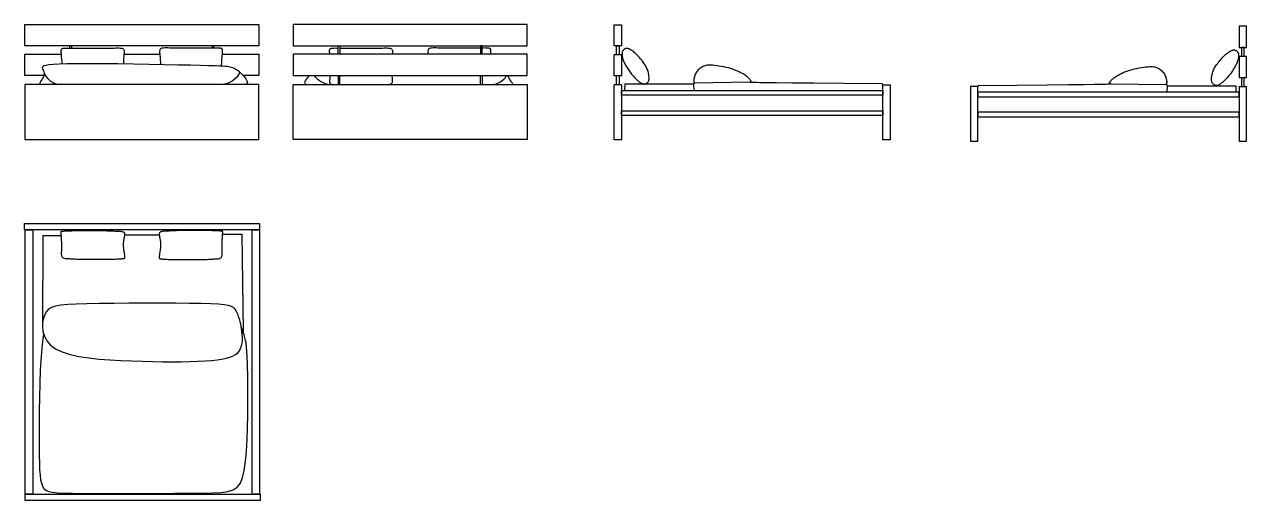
# Model space of a CAD drawing. Header units: millimetres. Extents: x 45 to 950, y -141 to 212.
import ezdxf

# ---------------------------------------------------------------- set-up
doc = ezdxf.new("R2010")
doc.units = ezdxf.units.MM

# ---------------------------------------------------------------- blocks, each defined once
blk = doc.blocks.new('sf6543')
at = {"color": 7}
for p, q in [((6091.55, -5187.6), (6091.55, -5181.01)), ((6092.85, -5181.01), (6092.85, -5187.6))]:
    blk.add_line(p, q, dxfattribs=at)
for points in [[(6126.19, -5143.19), (5952.75, -5143.19), (5952.75, -5158.95), (6126.19, -5158.95)], [(5952.75, -5187.6), (6126.19, -5187.6), (6126.19, -5228.28), (5952.75, -5228.28)]]:
    blk.add_lwpolyline(points, close=True, dxfattribs=at)
for points in [[(5986.09, -5165.25), (5986.09, -5158.95), (5987.39, -5158.95), (5987.39, -5165.25)], [(6092.85, -5165.25), (6092.85, -5158.95), (6091.55, -5158.95), (6091.55, -5165.25)], [(5979.87, -5165.25), (5952.75, -5165.25), (5952.75, -5181.01), (5964.45, -5181.01)], [(5964.48, -5180.98), (6126.19, -5181.01), (6126.19, -5165.25), (6099.07, -5165.25)], [(5979.87, -5165.25), (5979.82, -5164.52), (5979.78, -5163.92), (5979.75, -5163.41), (5979.73, -5162.96), (5979.73, -5162.54), (5979.75, -5162.16), (5979.81, -5161.83), (5979.93, -5161.54), (5980.11, -5161.29), (5980.37, -5161.08), (5980.71, -5160.91), (5981.15, -5160.79), (5981.7, -5160.7), (5982.37, -5160.64), (5983.16, -5160.61), (5984.08, -5160.6), (5985.15, -5160.61), (5986.09, -5160.61)], [(6099.07, -5165.25), (5979.87, -5165.25)], [(5987.39, -5160.63), (5987.76, -5160.63), (5989.31, -5160.64), (5991, -5160.65), (5992.83, -5160.66), (5994.77, -5160.66), (5996.8, -5160.67), (5998.89, -5160.67), (6001.04, -5160.67), (6003.21, -5160.67), (6005.4, -5160.67), (6007.56, -5160.67), (6009.69, -5160.66), (6011.75, -5160.66), (6013.72, -5160.66), (6015.58, -5160.65), (6017.3, -5160.63), (6018.86, -5160.62), (6020.24, -5160.6), (6021.43, -5160.59), (6022.47, -5160.59), (6023.35, -5160.63), (6024.09, -5160.7), (6024.7, -5160.81), (6025.2, -5160.99), (6025.59, -5161.24), (6025.88, -5161.57), (6026.09, -5161.97), (6026.23, -5162.44), (6026.31, -5162.97), (6026.34, -5163.57), (6026.32, -5164.22), (6026.27, -5164.92), (6026.24, -5165.25)], [(6091.55, -5160.63), (6091.18, -5160.63), (6089.63, -5160.64), (6087.94, -5160.65), (6086.11, -5160.66), (6084.17, -5160.66), (6082.14, -5160.67), (6080.05, -5160.67), (6077.9, -5160.67), (6075.73, -5160.67), (6073.54, -5160.67), (6071.38, -5160.67), (6069.25, -5160.66), (6067.19, -5160.66), (6065.22, -5160.66), (6063.36, -5160.65), (6061.64, -5160.63), (6060.08, -5160.62), (6058.71, -5160.6), (6057.51, -5160.59), (6056.47, -5160.59), (6055.59, -5160.63), (6054.85, -5160.7), (6054.24, -5160.81), (6053.74, -5160.99), (6053.35, -5161.24), (6053.06, -5161.57), (6052.85, -5161.97), (6052.71, -5162.44), (6052.63, -5162.97), (6052.61, -5163.57), (6052.62, -5164.22), (6052.67, -5164.92), (6052.7, -5165.25)], [(6099.07, -5165.25), (6099.12, -5164.52), (6099.16, -5163.92), (6099.19, -5163.41), (6099.21, -5162.96), (6099.22, -5162.54), (6099.19, -5162.16), (6099.13, -5161.83), (6099.01, -5161.54), (6098.83, -5161.29), (6098.57, -5161.08), (6098.23, -5160.91), (6097.79, -5160.79), (6097.24, -5160.7), (6096.57, -5160.64), (6095.78, -5160.61), (6094.86, -5160.6), (6093.79, -5160.61), (6092.85, -5160.61)], [(5964.48, -5180.98), (5964.07, -5181.45), (5963.3, -5182.4), (5962.58, -5183.36), (5961.92, -5184.34), (5961.38, -5185.3), (5961.21, -5186.23), (5961.72, -5187.12), (5962.61, -5187.6)], [(5980.01, -5180.99), (5979.82, -5183.72), (5979.78, -5184.32), (5979.75, -5184.82), (5979.73, -5185.28), (5979.73, -5185.7), (5979.75, -5186.07), (5979.81, -5186.41), (5979.93, -5186.7), (5980.11, -5186.95), (5980.37, -5187.16), (5980.71, -5187.33), (5981.15, -5187.45), (5981.7, -5187.54), (5982.37, -5187.59), (5983.16, -5187.62), (5984.08, -5187.63), (5985.15, -5187.63), (5986.38, -5187.62), (5987.76, -5187.61), (5989.31, -5187.59), (5991, -5187.59), (5992.83, -5187.58), (5994.77, -5187.57), (5996.8, -5187.57), (5998.89, -5187.57), (6001.04, -5187.57), (6003.21, -5187.57), (6005.4, -5187.57), (6007.56, -5187.57), (6009.69, -5187.57), (6011.75, -5187.58), (6013.72, -5187.58), (6015.58, -5187.59), (6017.3, -5187.6), (6018.86, -5187.62), (6020.24, -5187.64), (6021.43, -5187.65), (6022.47, -5187.64), (6023.35, -5187.61), (6024.09, -5187.54), (6024.7, -5187.42), (6025.2, -5187.25), (6025.59, -5187), (6025.88, -5186.67), (6026.09, -5186.27), (6026.23, -5185.8), (6026.31, -5185.26), (6026.34, -5184.67), (6026.32, -5184.02), (6026.27, -5183.32), (6026.07, -5180.99)], [(5986.09, -5180.99), (5986.09, -5187.62)], [(5987.39, -5187.61), (5987.39, -5180.99)], [(6115.5, -5187.6), (6115.37, -5187.34), (6115.14, -5186.94), (6114.86, -5186.46), (6114.54, -5185.93), (6114.19, -5185.35), (6113.83, -5184.75), (6113.45, -5184.12), (6113.08, -5183.5), (6112.73, -5182.89), (6112.41, -5182.29), (6112.12, -5181.7), (6111.89, -5181.12), (6111.85, -5181.01)]]:
    blk.add_lwpolyline(points, dxfattribs=at)
for centre, radius, start, end in [((5982.59, -5169.05), 18.76, 219.52559, 261.46428), ((6099.53, -5174.63), 12.98, 272.54224, 330.5694)]:
    blk.add_arc(centre, radius, start, end, dxfattribs=at)
blk = doc.blocks.new('sfada')
at = {"color": 7}
for points in [[(-86.72, 44.41), (86.72, 44.41), (86.72, 28.65), (-86.72, 28.65)], [(86.72, 0), (-86.72, 0), (-86.72, -40.68), (86.72, -40.68)]]:
    blk.add_lwpolyline(points, close=True, dxfattribs=at)
for points in [[(-53.38, 26.98), (-53.38, 28.65), (-52.08, 28.65), (-52.08, 26.97)], [(53.38, 26.98), (53.38, 28.65), (52.08, 28.65), (52.08, 26.97)], [(-72.38, 6.59), (-86.72, 6.59), (-86.72, 22.35), (-59.6, 22.35)], [(-59.03, 15.43), (-59.15, 16.86), (-59.31, 18.71), (-59.43, 20.2), (-59.53, 21.39), (-59.6, 22.33), (-59.65, 23.08), (-59.69, 23.68), (-59.72, 24.18), (-59.74, 24.64), (-59.75, 25.06), (-59.72, 25.43), (-59.66, 25.77), (-59.54, 26.06), (-59.36, 26.31), (-59.1, 26.52), (-58.76, 26.69), (-58.32, 26.81), (-57.77, 26.9), (-57.1, 26.95), (-56.31, 26.98), (-55.39, 26.99), (-54.32, 26.99), (-53.09, 26.98), (-51.71, 26.97), (-50.16, 26.95), (-48.47, 26.94), (-46.64, 26.94), (-44.7, 26.93), (-42.67, 26.93), (-40.58, 26.93), (-38.43, 26.93), (-36.26, 26.93), (-34.07, 26.93), (-31.91, 26.93), (-29.78, 26.93), (-27.72, 26.94), (-25.75, 26.94), (-23.89, 26.95), (-22.17, 26.96), (-20.61, 26.98), (-19.24, 27), (-18.04, 27.01), (-17, 27), (-16.12, 26.97), (-15.38, 26.9), (-14.77, 26.78), (-14.27, 26.6), (-13.88, 26.36), (-13.59, 26.03), (-13.38, 25.63), (-13.24, 25.16), (-13.16, 24.62), (-13.13, 24.03), (-13.15, 23.38), (-13.2, 22.68), (-13.26, 21.94), (-13.34, 21.16), (-13.42, 20.34), (-13.5, 19.49), (-13.57, 18.59), (-13.64, 17.65), (-13.69, 16.68), (-13.73, 15.66), (-13.73, 15.37)], [(-13.23, 22.35), (13.23, 22.35)], [(58.89, 13.83), (59.15, 16.86), (59.31, 18.71), (59.43, 20.2), (59.53, 21.39), (59.6, 22.33), (59.65, 23.08), (59.69, 23.68), (59.72, 24.18), (59.74, 24.64), (59.75, 25.06), (59.72, 25.43), (59.66, 25.77), (59.54, 26.06), (59.36, 26.31), (59.1, 26.52), (58.76, 26.69), (58.32, 26.81), (57.77, 26.9), (57.1, 26.95), (56.31, 26.98), (55.39, 26.99), (54.32, 26.99), (53.09, 26.98), (51.71, 26.97), (50.16, 26.95), (48.47, 26.94), (46.64, 26.94), (44.7, 26.93), (42.67, 26.93), (40.58, 26.93), (38.43, 26.93), (36.26, 26.93), (34.07, 26.93), (31.91, 26.93), (29.78, 26.93), (27.72, 26.94), (25.75, 26.94), (23.89, 26.95), (22.17, 26.96), (20.61, 26.98), (19.24, 27), (18.04, 27.01), (17, 27), (16.12, 26.97), (15.38, 26.9), (14.77, 26.78), (14.27, 26.6), (13.88, 26.36), (13.59, 26.03), (13.38, 25.63), (13.24, 25.16), (13.16, 24.62), (13.13, 24.03), (13.15, 23.38), (13.2, 22.68), (13.26, 21.94), (13.34, 21.16), (13.42, 20.34), (13.5, 19.49), (13.57, 18.59), (13.64, 17.65), (13.69, 16.68), (13.73, 15.66), (13.73, 14.89)], [(59.6, 22.35), (86.72, 22.35), (86.72, 6.59), (75.02, 6.59)], [(-76.03, 0), (-75.9, 0.25), (-75.67, 0.66), (-75.39, 1.13), (-75.07, 1.67), (-74.72, 2.24), (-74.35, 2.85), (-73.98, 3.47), (-73.61, 4.1), (-73.26, 4.71), (-72.94, 5.31), (-72.65, 5.9), (-72.42, 6.48), (-72.24, 7.05), (-72.14, 7.62), (-72.12, 8.18), (-72.2, 8.74), (-72.38, 9.31), (-72.63, 9.86), (-72.91, 10.42), (-73.18, 10.97), (-73.41, 11.51), (-73.55, 12.04), (-73.57, 12.55), (-73.43, 13.05), (-73.06, 13.54), (-72.3, 13.99), (-70.95, 14.41), (-68.8, 14.78), (-65.67, 15.1), (-61.35, 15.36), (-55.65, 15.54), (-48.36, 15.63)], [(-48.36, 15.63), (-39.41, 15.64), (-29.12, 15.57), (-17.93, 15.43), (-6.28, 15.26), (5.38, 15.05), (16.61, 14.83), (26.99, 14.62), (36.05, 14.42), (43.49, 14.26), (49.38, 14.12), (53.95, 14), (57.4, 13.89), (59.95, 13.78), (61.8, 13.67), (63.17, 13.53), (64.26, 13.37), (65.24, 13.17), (66.18, 12.93), (67.06, 12.64), (67.92, 12.3), (68.75, 11.9), (69.56, 11.43), (70.38, 10.89), (71.21, 10.27), (72.05, 9.57), (72.9, 8.79), (73.75, 7.96), (74.59, 7.07), (75.4, 6.15), (76.17, 5.2), (76.89, 4.23), (77.55, 3.26), (78.09, 2.3), (78.26, 1.36), (77.75, 0.48), (76.86, 0)]]:
    blk.add_lwpolyline(points, dxfattribs=at)
for centre, radius, start, end in [((70.31, 8.43), 1.99, 336.89265, 48.59847), ((-60.06, 12.96), 12.98, 201.62452, 267.45776), ((56.88, 18.55), 18.76, 278.53572, 324.45272)]:
    blk.add_arc(centre, radius, start, end, dxfattribs=at)
blk = doc.blocks.new('32456')
at = {"color": 7}
for points in [[(6126.19, -4764.34), (5952.19, -4764.34), (5952.19, -4759.65), (6126.19, -4759.65)], [(5958.45, -4959.95), (5952.75, -4959.95), (5952.75, -4764.34), (5958.45, -4764.34)], [(5987.13, -4764.96), (5988.69, -4764.93), (5990.41, -4764.9), (5992.24, -4764.89), (5994.16, -4764.88), (5996.12, -4764.87), (5998.08, -4764.87), (6000.02, -4764.87), (6001.9, -4764.87), (6003.67, -4764.87), (6005.36, -4764.87), (6006.94, -4764.87), (6008.43, -4764.88), (6009.83, -4764.89), (6011.15, -4764.9), (6012.37, -4764.93), (6013.52, -4764.96), (6014.59, -4764.99), (6015.58, -4765.04), (6016.51, -4765.09), (6017.39, -4765.14), (6018.23, -4765.19), (6019.03, -4765.23), (6019.8, -4765.28), (6020.56, -4765.31), (6021.3, -4765.35), (6022.03, -4765.37), (6022.73, -4765.41), (6023.38, -4765.45), (6023.99, -4765.51), (6024.54, -4765.59), (6025.02, -4765.7), (6025.42, -4765.84), (6025.74, -4766.02), (6025.97, -4766.24), (6026.14, -4766.49), (6026.25, -4766.78), (6026.31, -4767.08), (6026.33, -4767.41), (6026.32, -4767.76), (6026.29, -4768.11), (6026.25, -4768.48), (6026.21, -4768.86), (6026.15, -4769.23), (6026.1, -4769.62), (6026.04, -4770), (6025.98, -4770.37), (6025.91, -4770.75), (6025.85, -4771.11), (6025.78, -4771.47), (6025.72, -4771.82), (6025.66, -4772.16), (6025.6, -4772.51), (6025.54, -4772.86), (6025.5, -4773.23), (6025.45, -4773.61), (6025.42, -4774), (6025.39, -4774.41), (6025.37, -4774.85), (6025.36, -4775.31), (6025.37, -4775.79), (6025.38, -4776.3), (6025.41, -4776.82), (6025.45, -4777.38), (6025.51, -4777.95), (6025.58, -4778.55), (6025.67, -4779.17), (6025.76, -4779.79), (6025.86, -4780.41), (6025.95, -4781.02), (6026.05, -4781.62), (6026.13, -4782.19), (6026.2, -4782.72), (6026.26, -4783.22), (6026.3, -4783.67), (6026.32, -4784.07), (6026.32, -4784.44), (6026.3, -4784.76), (6026.26, -4785.03), (6026.2, -4785.26), (6026.12, -4785.45), (6026.01, -4785.59), (6025.87, -4785.69), (6025.7, -4785.76), (6025.51, -4785.81), (6025.28, -4785.84), (6025.02, -4785.87), (6024.72, -4785.88), (6024.38, -4785.9), (6023.99, -4785.93), (6023.55, -4785.97), (6023.02, -4786.01), (6022.39, -4786.06), (6021.63, -4786.1), (6020.72, -4786.15), (6019.64, -4786.19), (6018.37, -4786.23), (6016.9, -4786.26), (6015.25, -4786.28), (6013.47, -4786.29), (6011.59, -4786.31), (6009.65, -4786.31), (6007.68, -4786.31), (6005.73, -4786.32), (6003.83, -4786.32), (6002.01, -4786.32), (6000.29, -4786.31), (5998.65, -4786.31), (5997.11, -4786.31), (5995.66, -4786.29), (5994.31, -4786.28), (5993.06, -4786.26), (5991.9, -4786.23), (5990.83, -4786.19), (5989.86, -4786.15), (5988.95, -4786.1), (5988.11, -4786.06), (5987.32, -4786.01), (5986.56, -4785.96), (5985.83, -4785.92), (5985.11, -4785.88), (5984.39, -4785.85), (5983.68, -4785.82), (5983, -4785.76), (5982.36, -4785.69), (5981.76, -4785.56), (5981.23, -4785.39), (5980.77, -4785.15), (5980.4, -4784.83), (5980.12, -4784.43), (5979.92, -4783.95), (5979.8, -4783.39), (5979.73, -4782.77), (5979.71, -4782.09), (5979.72, -4781.37), (5979.75, -4780.6), (5979.79, -4779.81), (5979.81, -4779), (5979.83, -4778.17), (5979.85, -4777.34), (5979.85, -4776.5), (5979.85, -4775.67), (5979.83, -4774.86), (5979.81, -4774.07), (5979.79, -4773.3), (5979.75, -4772.56), (5979.71, -4771.86), (5979.66, -4771.2), (5979.61, -4770.57), (5979.56, -4769.97), (5979.52, -4769.41), (5979.47, -4768.89), (5979.44, -4768.4), (5979.41, -4767.95), (5979.39, -4767.53), (5979.37, -4767.15), (5979.36, -4766.81), (5979.35, -4766.51), (5979.35, -4766.25), (5979.35, -4766.02), (5979.35, -4765.84), (5979.35, -4765.7), (5979.37, -4765.59), (5979.4, -4765.51), (5979.47, -4765.45), (5979.58, -4765.41), (5979.76, -4765.37), (5979.99, -4765.35), (5980.31, -4765.31), (5980.72, -4765.28), (5981.23, -4765.23), (5981.85, -4765.19), (5982.6, -4765.14), (5983.49, -4765.09), (5984.53, -4765.04), (5985.74, -4764.99)], [(6091.25, -4764.96), (6089.69, -4764.93), (6087.97, -4764.9), (6086.14, -4764.89), (6084.22, -4764.88), (6082.26, -4764.87), (6080.3, -4764.87), (6078.36, -4764.87), (6076.48, -4764.87), (6074.71, -4764.87), (6073.03, -4764.87), (6071.44, -4764.87), (6069.95, -4764.88), (6068.55, -4764.89), (6067.24, -4764.9), (6066.01, -4764.93), (6064.86, -4764.96), (6063.8, -4764.99), (6062.8, -4765.04), (6061.87, -4765.09), (6060.99, -4765.14), (6060.15, -4765.19), (6059.35, -4765.23), (6058.58, -4765.28), (6057.82, -4765.31), (6057.08, -4765.35), (6056.35, -4765.37), (6055.65, -4765.41), (6055, -4765.45), (6054.39, -4765.51), (6053.84, -4765.59), (6053.36, -4765.7), (6052.96, -4765.84), (6052.64, -4766.02), (6052.41, -4766.24), (6052.24, -4766.49), (6052.13, -4766.78), (6052.08, -4767.08), (6052.06, -4767.41), (6052.06, -4767.76), (6052.09, -4768.11), (6052.13, -4768.48), (6052.17, -4768.86), (6052.23, -4769.23), (6052.28, -4769.62), (6052.34, -4770), (6052.4, -4770.37), (6052.47, -4770.75), (6052.53, -4771.11), (6052.6, -4771.47), (6052.66, -4771.82), (6052.72, -4772.16), (6052.78, -4772.51), (6052.84, -4772.86), (6052.88, -4773.23), (6052.93, -4773.61), (6052.96, -4774), (6052.99, -4774.41), (6053.01, -4774.85), (6053.02, -4775.31), (6053.01, -4775.79), (6053, -4776.3), (6052.97, -4776.82), (6052.93, -4777.38), (6052.87, -4777.95), (6052.8, -4778.55), (6052.72, -4779.17), (6052.62, -4779.79), (6052.53, -4780.41), (6052.43, -4781.02), (6052.33, -4781.62), (6052.25, -4782.19), (6052.18, -4782.72), (6052.12, -4783.22), (6052.08, -4783.67), (6052.06, -4784.07), (6052.06, -4784.44), (6052.08, -4784.76), (6052.12, -4785.03), (6052.18, -4785.26), (6052.26, -4785.45), (6052.37, -4785.59), (6052.51, -4785.69), (6052.68, -4785.76), (6052.87, -4785.81), (6053.1, -4785.84), (6053.37, -4785.87), (6053.67, -4785.88), (6054, -4785.9), (6054.39, -4785.93), (6054.83, -4785.97), (6055.36, -4786.01), (6055.99, -4786.06), (6056.75, -4786.1), (6057.66, -4786.15), (6058.74, -4786.19), (6060.01, -4786.23), (6061.48, -4786.26), (6063.13, -4786.28), (6064.91, -4786.29), (6066.79, -4786.31), (6068.73, -4786.31), (6070.7, -4786.31), (6072.65, -4786.32), (6074.55, -4786.32), (6076.37, -4786.32), (6078.09, -4786.31), (6079.73, -4786.31), (6081.27, -4786.31), (6082.72, -4786.29), (6084.07, -4786.28), (6085.33, -4786.26), (6086.48, -4786.23), (6087.55, -4786.19), (6088.52, -4786.15), (6089.43, -4786.1), (6090.27, -4786.06), (6091.06, -4786.01), (6091.82, -4785.96), (6092.55, -4785.92), (6093.28, -4785.88), (6093.99, -4785.85), (6094.7, -4785.82), (6095.38, -4785.76), (6096.02, -4785.69), (6096.62, -4785.56), (6097.15, -4785.39), (6097.61, -4785.15), (6097.98, -4784.83), (6098.26, -4784.43), (6098.46, -4783.95), (6098.58, -4783.39), (6098.65, -4782.77), (6098.67, -4782.09), (6098.66, -4781.37), (6098.63, -4780.6), (6098.6, -4779.81), (6098.57, -4779), (6098.55, -4778.17), (6098.53, -4777.34), (6098.53, -4776.5), (6098.53, -4775.67), (6098.55, -4774.86), (6098.57, -4774.07), (6098.6, -4773.3), (6098.63, -4772.56), (6098.67, -4771.86), (6098.72, -4771.2), (6098.77, -4770.57), (6098.82, -4769.97), (6098.86, -4769.41), (6098.91, -4768.89), (6098.94, -4768.4), (6098.97, -4767.95), (6098.99, -4767.53), (6099.01, -4767.15), (6099.02, -4766.81), (6099.03, -4766.51), (6099.03, -4766.25), (6099.03, -4766.02), (6099.03, -4765.84), (6099.03, -4765.7), (6099.02, -4765.59), (6098.98, -4765.51), (6098.91, -4765.45), (6098.8, -4765.41), (6098.63, -4765.37), (6098.39, -4765.35), (6098.07, -4765.31), (6097.66, -4765.28), (6097.15, -4765.23), (6096.53, -4765.19), (6095.78, -4765.14), (6094.89, -4765.09), (6093.85, -4765.04), (6092.64, -4764.99)], [(6126.19, -4959.95), (6120.95, -4959.95), (6120.95, -4764.34), (6126.19, -4764.34)], [(5967.19, -4827.07), (5966.23, -4829.74), (5965.61, -4832.81), (5965.45, -4836.14), (5965.85, -4839.62), (5966.92, -4843.11), (5968.78, -4846.49), (5971.54, -4849.62), (5975.31, -4852.39), (5980.16, -4854.69), (5985.96, -4856.55), (5992.55, -4858.02), (5999.77, -4859.16), (6007.46, -4860.01), (6015.46, -4860.63), (6023.59, -4861.08), (6031.7, -4861.4), (6039.64, -4861.65), (6047.34, -4861.82), (6054.77, -4861.93), (6061.86, -4861.96), (6068.56, -4861.92), (6074.84, -4861.81), (6080.65, -4861.62), (6085.92, -4861.37), (6090.64, -4861.03), (6094.81, -4860.61), (6098.47, -4860.08), (6101.64, -4859.43), (6104.37, -4858.64), (6106.67, -4857.69), (6108.58, -4856.58), (6110.13, -4855.27), (6111.36, -4853.77), (6112.28, -4852.09), (6112.94, -4850.25), (6113.36, -4848.29), (6113.57, -4846.22), (6113.62, -4844.08), (6113.51, -4841.89), (6113.3, -4839.67), (6113, -4837.45), (6112.62, -4835.26), (6112.17, -4833.12), (6111.65, -4831.07), (6111.08, -4829.13), (6110.44, -4827.32), (6109.76, -4825.68), (6109.03, -4824.24), (6108.22, -4823), (6107.15, -4821.97), (6105.61, -4821.12), (6103.38, -4820.43), (6100.23, -4819.89), (6095.96, -4819.47), (6090.34, -4819.15), (6083.16, -4818.92), (6074.31, -4818.75), (6064.1, -4818.65), (6052.97, -4818.61), (6041.35, -4818.62), (6029.65, -4818.68), (6018.31, -4818.78), (6007.76, -4818.93), (5998.42, -4819.12), (5990.62, -4819.35), (5984.29, -4819.68), (5979.25, -4820.16), (5975.31, -4820.86), (5972.32, -4821.84), (5970.09, -4823.16), (5968.44, -4824.89)], [(6126.71, -4964.67), (5952.75, -4964.67), (5952.75, -4959.95), (6126.71, -4959.95)]]:
    blk.add_lwpolyline(points, close=True, dxfattribs=at)
for points in [[(5965.76, -4768.54), (5965.48, -4835.48)], [(5965.76, -4768.54), (5979.44, -4768.44)], [(6026.29, -4768.11), (6052.08, -4767.93)], [(6098.99, -4767.59), (6113.12, -4767.49), (6114.17, -4839.67)], [(5966.33, -4841.19), (5965.28, -4849.11), (5964.49, -4858.11), (5963.93, -4867.88), (5963.55, -4878.09), (5963.32, -4888.43), (5963.2, -4898.58), (5963.16, -4908.22), (5963.15, -4917.03), (5963.16, -4924.76), (5963.19, -4931.43), (5963.28, -4937.13), (5963.45, -4941.95), (5963.73, -4945.96), (5964.15, -4949.26), (5964.74, -4951.92), (5965.53, -4954.05), (5966.56, -4955.72), (5968, -4956.99), (5970.03, -4957.91), (5972.85, -4958.55), (5976.62, -4958.96), (5981.55, -4959.19), (5987.82, -4959.3), (5995.61, -4959.34), (6005, -4959.37), (6015.68, -4959.39), (6027.23, -4959.4), (6039.22, -4959.39), (6051.22, -4959.36), (6062.83, -4959.32), (6073.62, -4959.26), (6083.16, -4959.17), (6091.13, -4959.03), (6097.61, -4958.69), (6102.78, -4957.97), (6106.8, -4956.69), (6109.86, -4954.67), (6112.13, -4951.74), (6113.79, -4947.72), (6115.01, -4942.44), (6115.94, -4935.79), (6116.63, -4928.04), (6117.13, -4919.52), (6117.45, -4910.58), (6117.63, -4901.55), (6117.7, -4892.78), (6117.69, -4884.62), (6117.63, -4877.39), (6117.56, -4871.36), (6117.46, -4866.45), (6117.36, -4862.52), (6117.24, -4859.41), (6117.13, -4856.96), (6117.01, -4855.01), (6116.89, -4853.43), (6116.77, -4852.04), (6116.66, -4850.72), (6116.51, -4849.36), (6116.3, -4847.9), (6115.97, -4846.26), (6115.5, -4844.36), (6114.84, -4842.13), (6113.96, -4839.48), (6112.81, -4836.36)]]:
    blk.add_lwpolyline(points, dxfattribs=at)
blk = doc.blocks.new('A$C674B4A48')
at = {"color": 7}
for p, q in [((-137.5, 112.9), (-143.06, 112.9)), ((-137.5, 106.27), (-143.06, 106.27)), ((-137.5, 90.63), (-143.06, 90.63)), ((-137.5, 84), (-143.06, 84)), ((-42.53, 85.92), (-83.29, 85.3))]:
    blk.add_line(p, q, dxfattribs=at)
for points in [[(-143.06, 112.9), (-143.06, 128.54), (-137.5, 128.54), (-137.5, 112.9)], [(-141.2, 106.27), (-141.2, 112.9), (-139.34, 112.9), (-139.34, 106.27)], [(-143.06, 90.63), (-143.06, 106.27)], [(-137.5, 106.27), (-137.5, 90.63)], [(-139.34, 90.63), (-139.34, 84), (-141.2, 84), (-141.2, 90.63)], [(55.28, 84.8), (26.8, 85.02), (4.91, 85.2), (-11.31, 85.35), (-22.75, 85.47), (-30.33, 85.57), (-34.95, 85.64), (-37.52, 85.7), (-38.95, 85.75), (-40, 85.78), (-40.83, 85.81), (-41.47, 85.83), (-41.94, 85.85), (-42.26, 85.87), (-42.45, 85.9), (-42.53, 85.92), (-42.53, 85.95), (-42.46, 85.99), (-42.34, 86.04), (-42.2, 86.1), (-42.04, 86.18), (-41.88, 86.28), (-41.74, 86.39), (-41.64, 86.53), (-41.6, 86.7), (-41.62, 86.9), (-41.7, 87.12), (-41.83, 87.36), (-42.01, 87.62), (-42.23, 87.89), (-42.48, 88.17), (-42.74, 88.46), (-43.02, 88.75), (-43.3, 89.04), (-43.6, 89.34), (-43.93, 89.65), (-44.32, 89.97), (-44.77, 90.32), (-45.3, 90.7), (-45.93, 91.12), (-46.67, 91.59), (-47.53, 92.1), (-48.52, 92.66), (-49.63, 93.24), (-50.85, 93.83), (-52.17, 94.43), (-53.59, 95.01), (-55.11, 95.57), (-56.71, 96.1), (-58.39, 96.57), (-60.13, 97), (-61.88, 97.38), (-63.63, 97.71), (-65.34, 97.99), (-66.99, 98.22), (-68.54, 98.4), (-69.96, 98.53), (-71.23, 98.62), (-72.36, 98.64), (-73.38, 98.62), (-74.3, 98.54), (-75.13, 98.4), (-75.91, 98.2), (-76.65, 97.93), (-77.36, 97.61), (-78.06, 97.21), (-78.76, 96.76), (-79.43, 96.25), (-80.07, 95.7), (-80.68, 95.1), (-81.24, 94.47), (-81.75, 93.82), (-82.2, 93.15), (-82.58, 92.46), (-82.9, 91.77), (-83.16, 91.08), (-83.38, 90.38), (-83.56, 89.69), (-83.71, 89.01), (-83.84, 88.34), (-83.96, 87.69), (-84.07, 87.06), (-84.14, 86.59)], [(-137.5, 84), (-137.5, 43.45), (-143.06, 43.45), (-143.06, 84)], [(-84.21, 84.53), (-135.11, 84.53), (-135.18, 79.76)], [(-84.26, 84.83), (-84.24, 83.92), (-84.16, 82.77), (-83.99, 81.4), (-83.74, 79.76)]]:
    blk.add_lwpolyline(points, dxfattribs=at)
for points in [[(-117.23, 87.74), (-117.14, 88.38), (-117.11, 89.08), (-117.13, 89.84), (-117.19, 90.63), (-117.31, 91.44), (-117.46, 92.27), (-117.64, 93.09), (-117.86, 93.9), (-118.11, 94.68), (-118.38, 95.44), (-118.69, 96.19), (-119.04, 96.93), (-119.43, 97.67), (-119.86, 98.43), (-120.34, 99.2), (-120.87, 100), (-121.46, 100.82), (-122.09, 101.67), (-122.76, 102.53), (-123.46, 103.38), (-124.18, 104.23), (-124.91, 105.04), (-125.65, 105.82), (-126.38, 106.56), (-127.1, 107.23), (-127.8, 107.85), (-128.49, 108.4), (-129.15, 108.91), (-129.78, 109.35), (-130.38, 109.74), (-130.95, 110.08), (-131.48, 110.36), (-131.96, 110.59), (-132.4, 110.77), (-132.81, 110.91), (-133.2, 110.99), (-133.55, 111.04), (-133.88, 111.04), (-134.2, 111.01), (-134.5, 110.93), (-134.79, 110.82), (-135.08, 110.69), (-135.35, 110.52), (-135.61, 110.33), (-135.85, 110.13), (-136.07, 109.91), (-136.28, 109.68), (-136.46, 109.45), (-136.63, 109.22), (-136.77, 108.98), (-136.88, 108.73), (-136.98, 108.46), (-137.05, 108.17), (-137.11, 107.85), (-137.14, 107.5), (-137.15, 107.11), (-137.14, 106.68), (-137.11, 106.2), (-137.05, 105.69), (-136.98, 105.15), (-136.88, 104.6), (-136.75, 104.02), (-136.6, 103.44), (-136.43, 102.85), (-136.23, 102.26), (-136.01, 101.67), (-135.75, 101.07), (-135.47, 100.47), (-135.16, 99.84), (-134.81, 99.2), (-134.44, 98.54), (-134.03, 97.85), (-133.59, 97.14), (-133.12, 96.4), (-132.63, 95.64), (-132.12, 94.89), (-131.59, 94.13), (-131.07, 93.39), (-130.54, 92.67), (-130.01, 91.98), (-129.49, 91.32), (-128.99, 90.7), (-128.48, 90.11), (-127.99, 89.56), (-127.5, 89.03), (-127.01, 88.53), (-126.52, 88.06), (-126.03, 87.61), (-125.53, 87.18), (-125.04, 86.77), (-124.56, 86.4), (-124.08, 86.05), (-123.61, 85.73), (-123.15, 85.45), (-122.71, 85.21), (-122.29, 85.01), (-121.89, 84.85), (-121.51, 84.74), (-121.15, 84.67), (-120.8, 84.64), (-120.45, 84.66), (-120.11, 84.71), (-119.77, 84.8), (-119.44, 84.93), (-119.09, 85.1), (-118.75, 85.31), (-118.42, 85.57), (-118.11, 85.88), (-117.83, 86.25), (-117.58, 86.68), (-117.38, 87.17)], [(61.37, 43.45), (56.08, 43.45), (56.08, 84), (61.37, 84)], [(56.07, 76.32), (-137.5, 76.32), (-137.5, 79.76), (56.07, 79.76)], [(56.07, 61.48), (-137.5, 61.48), (-137.5, 64.92), (56.07, 64.92)]]:
    blk.add_lwpolyline(points, close=True, dxfattribs=at)
for centre, radius, start, end in [((-82.85, 83.16), 2.19, 101.52671, 130.28105), ((-81.12, 87.68), 3.22, 199.82719, 227.60619), ((55.14, 83.85), 0.955, 9.1083, 81.46754)]:
    blk.add_arc(centre, radius, start, end, dxfattribs=at)
blk = doc.blocks.new('f4tbgh')
at = {"color": 7}
for p, q in [((148.51, 33.14), (154.07, 33.14)), ((148.51, 26.51), (154.07, 26.51)), ((148.51, 10.88), (154.07, 10.88)), ((53.54, 6.16), (94.3, 5.55)), ((148.51, 4.25), (154.07, 4.25))]:
    blk.add_line(p, q, dxfattribs=at)
for points in [[(154.07, 33.14), (154.07, 48.78), (148.51, 48.78), (148.51, 33.14)], [(152.21, 26.51), (152.21, 33.14), (150.35, 33.14), (150.35, 26.51)], [(-44.27, 5.04), (-15.79, 5.26), (6.1, 5.44), (22.32, 5.59), (33.76, 5.72), (41.34, 5.81), (45.96, 5.89), (48.53, 5.95), (49.96, 5.99), (51.01, 6.03), (51.84, 6.06), (52.48, 6.08), (52.95, 6.1), (53.27, 6.12), (53.46, 6.14), (53.54, 6.16), (53.54, 6.19), (53.47, 6.23), (53.35, 6.28), (53.21, 6.34), (53.05, 6.42), (52.89, 6.52), (52.75, 6.64), (52.65, 6.78), (52.61, 6.95), (52.63, 7.14), (52.71, 7.36), (52.84, 7.6), (53.02, 7.86), (53.24, 8.14), (53.49, 8.42), (53.75, 8.71), (54.03, 9), (54.31, 9.29), (54.61, 9.58), (54.94, 9.89), (55.33, 10.21), (55.78, 10.56), (56.31, 10.95), (56.94, 11.37), (57.68, 11.83), (58.54, 12.35), (59.53, 12.9), (60.64, 13.48), (61.86, 14.07), (63.18, 14.67), (64.6, 15.25), (66.12, 15.82), (67.72, 16.34), (69.4, 16.82), (71.14, 17.25), (72.89, 17.62), (74.64, 17.95), (76.35, 18.23), (78, 18.47), (79.55, 18.65), (80.97, 18.78), (82.24, 18.86), (83.37, 18.89), (84.39, 18.86), (85.31, 18.78), (86.14, 18.64), (86.92, 18.44), (87.66, 18.18), (88.37, 17.85), (89.07, 17.46), (89.77, 17), (90.44, 16.49), (91.08, 15.94), (91.69, 15.34), (92.25, 14.72), (92.76, 14.06), (93.21, 13.39), (93.59, 12.71), (93.91, 12.02), (94.17, 11.32), (94.39, 10.62), (94.57, 9.93), (94.72, 9.25), (94.85, 8.59), (94.97, 7.94), (95.08, 7.3), (95.15, 6.83)], [(148.51, 26.51), (148.51, 10.88)], [(154.07, 10.88), (154.07, 26.51)], [(150.35, 10.88), (150.35, 4.25), (152.21, 4.25), (152.21, 10.88)], [(95.28, 5.07), (95.25, 4.16), (95.17, 3.02), (95, 1.64), (94.75, 0)], [(95.22, 4.78), (146.12, 4.78), (146.19, 0)], [(148.51, 4.25), (148.51, -36.31), (154.07, -36.31), (154.07, 4.25)]]:
    blk.add_lwpolyline(points, dxfattribs=at)
for points in [[(128.24, 7.98), (128.15, 8.62), (128.12, 9.33), (128.14, 10.08), (128.2, 10.87), (128.32, 11.69), (128.47, 12.51), (128.65, 13.33), (128.87, 14.14), (129.12, 14.92), (129.39, 15.69), (129.7, 16.43), (130.05, 17.17), (130.44, 17.92), (130.87, 18.67), (131.35, 19.44), (131.88, 20.24), (132.47, 21.07), (133.1, 21.92), (133.77, 22.77), (134.47, 23.63), (135.19, 24.47), (135.92, 25.29), (136.66, 26.07), (137.39, 26.8), (138.11, 27.48), (138.81, 28.09), (139.5, 28.65), (140.16, 29.15), (140.79, 29.59), (141.39, 29.98), (141.96, 30.32), (142.49, 30.6), (142.97, 30.83), (143.41, 31.02), (143.83, 31.15), (144.21, 31.24), (144.56, 31.28), (144.89, 31.29), (145.21, 31.25), (145.51, 31.18), (145.81, 31.07), (146.09, 30.93), (146.36, 30.76), (146.62, 30.58), (146.86, 30.37), (147.08, 30.15), (147.29, 29.93), (147.47, 29.69), (147.64, 29.46), (147.78, 29.22), (147.89, 28.97), (147.99, 28.71), (148.06, 28.42), (148.12, 28.1), (148.15, 27.75), (148.16, 27.35), (148.15, 26.92), (148.12, 26.44), (148.06, 25.93), (147.99, 25.4), (147.89, 24.84), (147.76, 24.26), (147.61, 23.68), (147.44, 23.09), (147.24, 22.5), (147.02, 21.91), (146.76, 21.32), (146.48, 20.71), (146.17, 20.09), (145.82, 19.45), (145.45, 18.79), (145.04, 18.1), (144.6, 17.38), (144.13, 16.64), (143.64, 15.89), (143.13, 15.13), (142.6, 14.38), (142.08, 13.63), (141.55, 12.91), (141.02, 12.22), (140.5, 11.57), (140, 10.94), (139.49, 10.36), (139, 9.8), (138.51, 9.28), (138.02, 8.78), (137.53, 8.3), (137.04, 7.85), (136.54, 7.42), (136.05, 7.02), (135.57, 6.64), (135.09, 6.29), (134.62, 5.97), (134.16, 5.69), (133.72, 5.45), (133.3, 5.25), (132.9, 5.1), (132.52, 4.98), (132.16, 4.91), (131.81, 4.89), (131.46, 4.9), (131.12, 4.95), (130.79, 5.05), (130.45, 5.18), (130.1, 5.34), (129.76, 5.56), (129.43, 5.81), (129.12, 6.12), (128.84, 6.49), (128.59, 6.92), (128.39, 7.42)], [(-50.36, -36.31), (-45.07, -36.31), (-45.07, 4.25), (-50.36, 4.25)], [(-45.06, -3.44), (148.51, -3.44), (148.51, 0), (-45.06, 0)], [(-45.06, -18.28), (148.51, -18.28), (148.51, -14.84), (-45.06, -14.84)]]:
    blk.add_lwpolyline(points, close=True, dxfattribs=at)
for centre, radius, start, end in [((-44.13, 4.1), 0.955, 98.53246, 170.8917), ((92.13, 7.92), 3.22, 312.39381, 340.17281), ((93.86, 3.4), 2.19, 49.71895, 78.47329)]:
    blk.add_arc(centre, radius, start, end, dxfattribs=at)

msp = doc.modelspace()

# ---------------------------------------------------------------- block references
at = {"color": 7}
for name, p in [('sfada', (132.3, 167.12)), ('sf6543', (-5708.42, 5354.72)), ('A$C674B4A48', (625.05, 82.79)), ('f4tbgh', (796.4, 161.44)), ('32456', (-5906.87, 4823.89))]:
    msp.add_blockref(name, p, dxfattribs=at)

doc.saveas('drawing.dxf')
